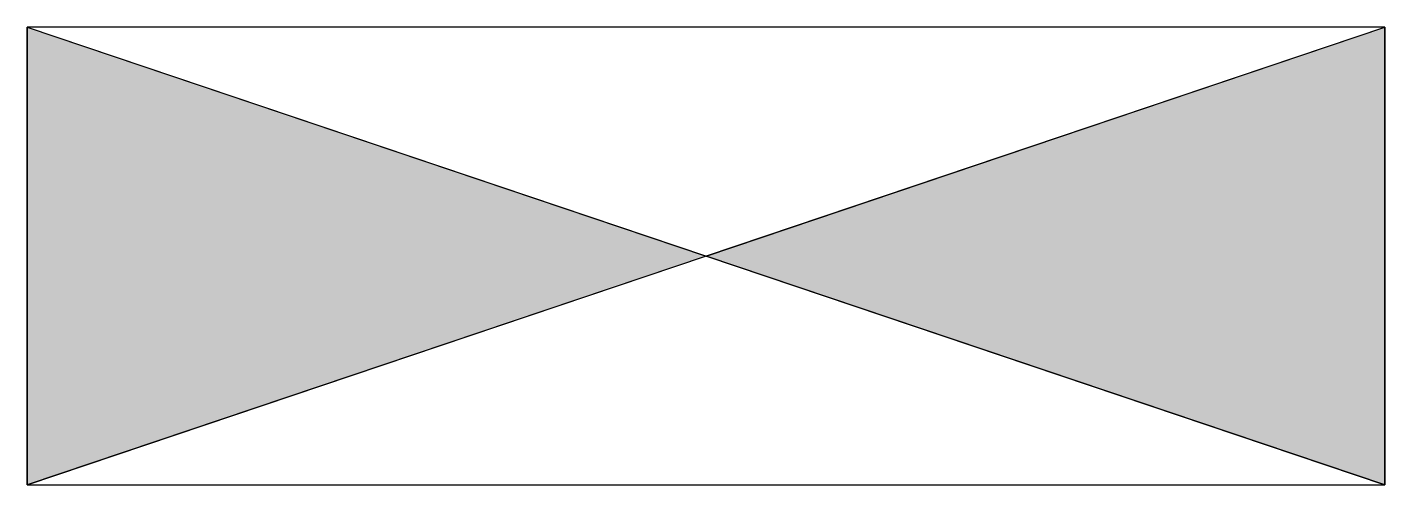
# Model space of a CAD drawing. Header units: millimetres. Extents: x 0 to 400, y -135 to 0.
import ezdxf

# ---------------------------------------------------------------- set-up
doc = ezdxf.new("R2010")
doc.units = ezdxf.units.MM

msp = doc.modelspace()

# ---------------------------------------------------------------- hatches: boundary and pattern name
for points in [[(0, 0), (0, -135), (200, -67.5)], [(200, -67.5), (400, -135), (400, 0)]]:
    msp.add_hatch(color=256).paths.add_polyline_path(points)

# ---------------------------------------------------------------- linework, layer by layer
for p, q in [((0, 0), (400, -135)), ((0, -135), (400, 0))]:
    msp.add_line(p, q)
for points in [[(0, 0), (200, -67.5), (0, -135)], [(0, -135), (400, -135), (400, 0), (0, 0)], [(200, -67.5), (400, 0), (400, -135)]]:
    msp.add_lwpolyline(points, close=True)
for points in [[(0, 0), (200, -67.5)], [(400, -135), (400, 0)]]:
    msp.add_lwpolyline(points)

doc.saveas('drawing.dxf')
